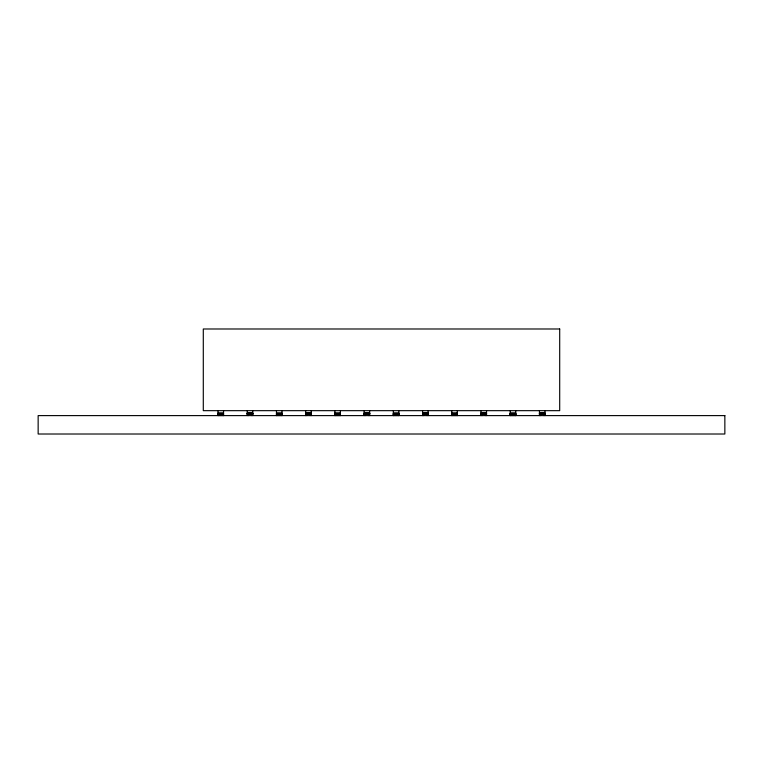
<?xml version="1.0" encoding="UTF-8"?>
<svg xmlns="http://www.w3.org/2000/svg" width="763" height="763" viewBox="0 0 763 763"><rect width="100%" height="100%" fill="white"/><g stroke="black" fill="none" stroke-linecap="round" stroke-linejoin="round"><path stroke-width="1.14" d="M218.018 413.021L223.54 413.021M247.241 413.021L252.763 413.021M276.464 413.021L281.986 413.021M305.677 413.021L311.199 413.021M334.9 413.021L340.422 413.021M364.123 413.021L369.645 413.021M393.346 413.021L398.868 413.021M422.568 413.021L428.091 413.021M451.791 413.021L457.314 413.021M481.005 413.021L486.527 413.021M510.228 413.021L515.75 413.021M539.451 413.021L544.973 413.021M247.241 413.222L252.763 413.222M305.677 413.222L311.199 413.222M364.123 413.222L369.645 413.222M422.568 413.222L428.091 413.222M481.005 413.222L486.527 413.222M539.451 413.222L544.973 413.222M218.018 413.365L223.54 413.365M247.241 413.412L252.763 413.412M276.464 413.365L281.986 413.365M305.677 413.412L311.199 413.412M334.9 413.365L340.422 413.365M364.123 413.412L369.645 413.412M393.346 413.365L398.868 413.365M422.568 413.412L428.091 413.412M451.791 413.365L457.314 413.365M481.005 413.412L486.527 413.412M510.228 413.365L515.75 413.365M539.451 413.412L544.973 413.412M247.241 413.594L252.763 413.594M305.677 413.594L311.199 413.594M364.123 413.594L369.645 413.594M422.568 413.594L428.091 413.594M481.005 413.594L486.527 413.594M539.451 413.594L544.973 413.594M218.018 413.689L223.54 413.689M247.241 413.765L252.763 413.765M276.464 413.689L281.986 413.689M305.677 413.765L311.199 413.765M334.9 413.689L340.422 413.689M364.123 413.765L369.645 413.765M393.346 413.689L398.868 413.689M422.568 413.765L428.091 413.765M451.791 413.689L457.314 413.689M481.005 413.765L486.527 413.765M510.228 413.689L515.75 413.689M539.451 413.765L544.973 413.765M247.241 413.899L252.763 413.899M305.677 413.899L311.199 413.899M364.123 413.899L369.645 413.899M422.568 413.899L428.091 413.899M481.005 413.899L486.527 413.899M539.451 413.899L544.973 413.899M218.018 414.013L223.54 414.013M247.241 414.023L252.763 414.099M276.464 414.013L281.986 414.013M305.677 414.099L311.199 414.023M334.9 414.013L340.422 414.013M364.123 414.099L369.645 414.023M393.346 414.013L398.868 414.013M422.568 414.099L428.091 414.023M451.791 414.013L457.314 414.013M481.005 414.023L486.527 414.099M510.228 414.013L515.75 414.013M539.451 414.099L544.973 414.023M218.018 414.175L219.086 414.175M247.241 414.175L252.763 414.175M305.677 414.175L311.199 414.175M364.123 414.175L369.645 414.175M393.346 414.175L394.414 414.175M422.568 414.175L428.091 414.175M456.236 414.175L457.314 414.175M481.005 414.175L486.527 414.175M510.228 414.175L511.305 414.175M539.451 414.175L544.973 414.175M218.018 414.319L223.54 414.319M276.464 414.319L281.986 414.319M334.9 414.319L340.422 414.319M393.346 414.319L398.868 414.319M451.791 414.319L457.314 414.319M510.228 414.319L515.75 414.319M218.018 414.595L223.54 414.595M276.464 414.595L281.986 414.595M334.9 414.595L340.422 414.595M393.346 414.595L398.868 414.595M451.791 414.595L457.314 414.595M510.228 414.595L515.75 414.595M218.018 414.853L223.54 414.853M276.464 414.853L281.986 414.853M334.9 414.853L340.422 414.853M393.346 414.853L398.868 414.853M451.791 414.853L457.314 414.853M510.228 414.853L515.75 414.853M218.018 415.072L223.54 415.072M276.464 415.072L281.986 415.072M334.9 415.072L340.422 415.072M393.346 415.072L398.868 415.072M451.791 415.072L457.314 415.072M510.228 415.072L515.75 415.072M218.018 415.263L223.54 415.415M276.464 415.263L281.986 415.415M334.9 415.415L340.422 415.263M393.346 415.415L398.868 415.263M451.791 415.263L457.314 415.415M510.228 415.263L515.75 415.415M218.018 415.52L223.54 415.52M276.464 415.52L281.986 415.52M334.9 415.52L340.422 415.52M393.346 415.52L398.868 415.52M451.791 415.52L457.314 415.52M510.228 415.52L515.75 415.52M544.973 410.666L544.973 415.606M543.905 414.175L543.905 415.606M540.528 414.175L540.528 415.606M539.451 410.666L539.451 415.606M515.75 410.666L515.75 415.606M510.228 410.666L510.228 415.606M486.527 410.666L486.527 415.606M485.459 414.175L485.459 415.606M482.082 414.175L482.082 415.606M481.005 410.666L481.005 415.606M457.314 410.666L457.314 415.606M451.791 410.666L451.791 415.606M428.091 410.666L428.091 415.606M427.013 414.175L427.013 415.606M423.637 414.175L423.637 415.606M422.568 410.666L422.568 415.606M398.868 410.666L398.868 415.606M393.346 410.666L393.346 415.606M369.645 410.666L369.645 415.606M368.577 414.175L368.577 415.606M365.2 414.175L365.2 415.606M364.123 410.666L364.123 415.606M340.422 410.666L340.422 415.606M334.9 410.666L334.9 415.606M311.199 410.666L311.199 415.606M310.131 414.175L310.131 415.606M306.755 414.175L306.755 415.606M305.677 410.666L305.677 415.606M281.986 410.666L281.986 415.606M276.464 410.666L276.464 415.606M252.763 410.666L252.763 415.606M251.685 414.175L251.685 415.606M248.309 414.175L248.309 415.606M247.241 410.666L247.241 415.606M223.54 410.666L223.54 415.606M218.018 410.666L218.018 415.606M559.699 328.987L203.292 328.987L203.292 410.666L559.699 410.666L559.699 328.987M724.85 415.606L38.15 415.606L38.15 434.013L724.85 434.013L724.85 415.606"/></g></svg>
